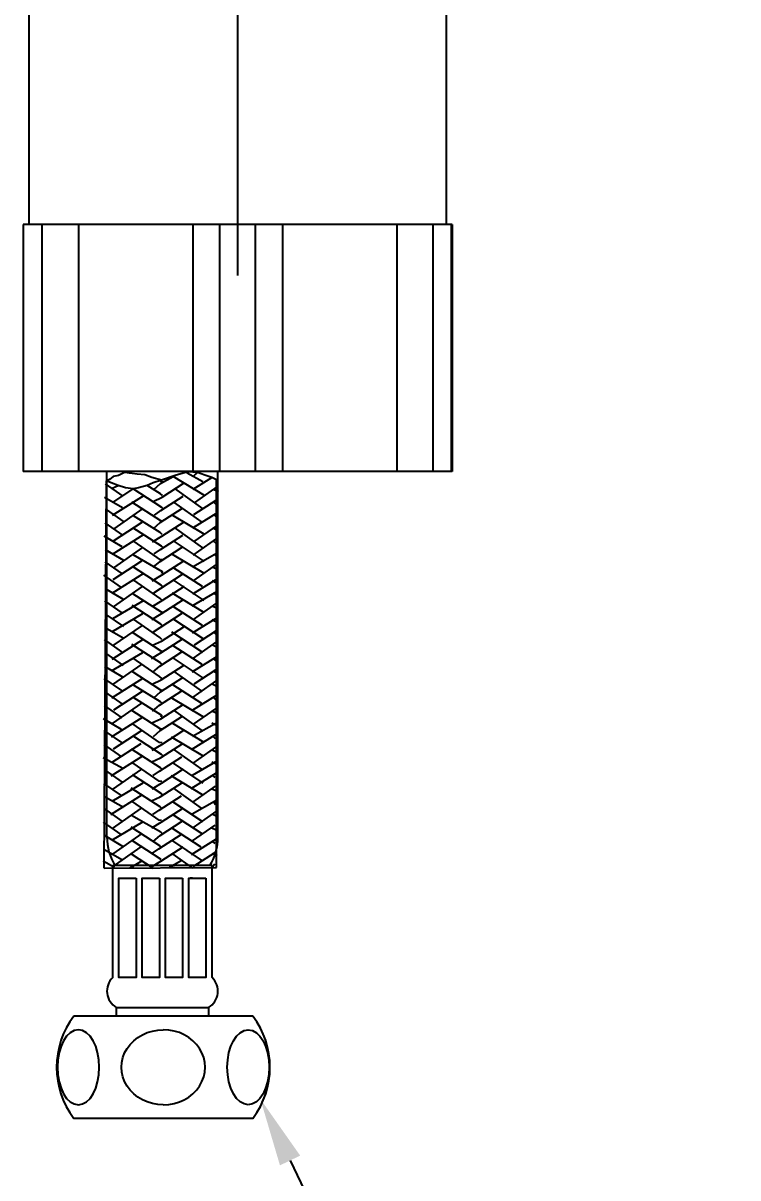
# Model space of a CAD drawing. Header units: millimetres. Extents: x 3817 to 4149, y 28263 to 28669.
# Drawn here: x 3945.9 to 4029.6, y 28331 to 28466.3 of the extents above; entities that cross this region are included whole.
import ezdxf
from ezdxf import colors
from ezdxf.entities.mleader import LeaderData, LeaderLine
from ezdxf.lldxf.tags import DXFTag
from ezdxf.math import Vec2, Vec3

# ---------------------------------------------------------------- set-up
doc = ezdxf.new("R2010")
doc.units = ezdxf.units.MM
doc.styles.get("Standard").update_dxf_attribs({"font": ''})
doc.styles.get('Standard').set_extended_font_data('SimSun')
tags = doc.linetypes.add('New Line14', pattern=[50.6, 31.7, -6.3, 6.3, -6.3]).pattern_tags.tags
tags[10:11] = [DXFTag(74, 4), DXFTag(75, 0), DXFTag(340, '0'), DXFTag(46, 1.0), DXFTag(50, 0.0), DXFTag(44, 0.0), DXFTag(45, 0.0)]
tags[8:9] = [DXFTag(74, 4), DXFTag(75, 0), DXFTag(340, '0'), DXFTag(46, 1.0), DXFTag(50, 0.0), DXFTag(44, 0.0), DXFTag(45, 0.0)]
tags[6:7] = [DXFTag(74, 4), DXFTag(75, 0), DXFTag(340, '0'), DXFTag(46, 1.0), DXFTag(50, 0.0), DXFTag(44, 0.0), DXFTag(45, 0.0)]
tags[4:5] = [DXFTag(74, 4), DXFTag(75, 0), DXFTag(340, '0'), DXFTag(46, 1.0), DXFTag(50, 0.0), DXFTag(44, 0.0), DXFTag(45, 0.0)]

msp = doc.modelspace()

# ---------------------------------------------------------------- linework, layer by layer
at = {"linetype": 'New Line14'}
msp.add_open_spline([(3971.06, 28506.81), (3971.06, 28506.81), (3971.06, 28436.73), (3971.06, 28436.73)], degree=3, dxfattribs=at)
for points in [[(3946.63, 28442.72), (3946.63, 28442.72), (3946.63, 28473.19), (3946.63, 28473.19)], [(3995.5, 28473.19), (3995.5, 28473.19), (3995.5, 28442.72), (3995.5, 28442.72)], [(3996.2, 28442.72), (3996.2, 28442.72), (3945.93, 28442.72), (3945.93, 28442.72)], [(3945.93, 28442.72), (3945.93, 28442.72), (3945.93, 28413.75), (3945.93, 28413.75)], [(3945.99, 28413.75), (3945.99, 28413.75), (3945.99, 28442.72), (3945.99, 28442.72)], [(3948.17, 28413.75), (3948.17, 28413.75), (3948.17, 28442.72), (3948.17, 28442.72)], [(3952.4, 28442.72), (3952.4, 28442.72), (3952.4, 28413.75), (3952.4, 28413.75)], [(3965.81, 28442.72), (3965.81, 28442.72), (3965.81, 28413.75), (3965.81, 28413.75)], [(3968.97, 28413.75), (3968.97, 28413.75), (3968.97, 28442.72), (3968.97, 28442.72)], [(3973.14, 28413.75), (3973.14, 28413.75), (3973.14, 28442.72), (3973.14, 28442.72)], [(3976.3, 28442.72), (3976.3, 28442.72), (3976.3, 28413.75), (3976.3, 28413.75)], [(3989.72, 28442.72), (3989.72, 28442.72), (3989.72, 28413.75), (3989.72, 28413.75)], [(3993.95, 28413.75), (3993.95, 28413.75), (3993.95, 28442.72), (3993.95, 28442.72)], [(3996.12, 28413.75), (3996.12, 28413.75), (3996.12, 28442.72), (3996.12, 28442.72)], [(3996.2, 28442.72), (3996.2, 28442.72), (3996.2, 28413.75), (3996.2, 28413.75)], [(3996.2, 28413.75), (3996.2, 28413.75), (3945.93, 28413.75), (3945.93, 28413.75)], [(3955.75, 28370.93), (3955.75, 28370.93), (3955.75, 28413.75), (3955.75, 28413.75)], [(3966.99, 28412.56), (3966.99, 28412.56), (3965.13, 28413.57), (3965.13, 28413.57)], [(3965.97, 28413.28), (3965.97, 28413.28), (3966.37, 28413.63), (3966.37, 28413.63)], [(3968.74, 28370.93), (3968.74, 28370.93), (3968.74, 28413.75), (3968.74, 28413.75)], [(3955.41, 28367.29), (3955.41, 28367.29), (3955.71, 28412.68), (3955.71, 28412.68)], [(3957.65, 28410.87), (3957.65, 28410.87), (3955.6, 28412.3), (3955.6, 28412.3)], [(3956.38, 28411.81), (3956.38, 28411.81), (3957.08, 28412.13), (3957.08, 28412.13)], [(3967.16, 28410.96), (3967.16, 28410.96), (3963.49, 28413.17), (3963.49, 28413.17)], [(3965.84, 28411.7), (3965.84, 28411.7), (3968.04, 28413.04), (3968.04, 28413.04)], [(3966.01, 28410.1), (3966.01, 28410.1), (3968.66, 28411.97), (3968.66, 28411.97)], [(3968.58, 28367.35), (3968.58, 28367.35), (3968.58, 28412.77), (3968.58, 28412.77)], [(3957.58, 28409.49), (3957.58, 28409.49), (3955.47, 28410.73), (3955.47, 28410.73)], [(3956.42, 28408.63), (3956.42, 28408.63), (3960.13, 28410.98), (3960.13, 28410.98)], [(3956.55, 28410.2), (3956.55, 28410.2), (3958.81, 28411.73), (3958.81, 28411.73)], [(3967.03, 28409.38), (3967.03, 28409.38), (3963.71, 28411.75), (3963.71, 28411.75)], [(3968.8, 28411.36), (3968.8, 28411.36), (3968.26, 28411.62), (3968.26, 28411.62)], [(3957.75, 28407.88), (3957.75, 28407.88), (3955.69, 28409.31), (3955.69, 28409.31)], [(3956.59, 28407.03), (3956.59, 28407.03), (3960, 28409.41), (3960, 28409.41)], [(3966.91, 28407.81), (3966.91, 28407.81), (3963.58, 28410.18), (3963.58, 28410.18)], [(3965.93, 28408.72), (3965.93, 28408.72), (3968.54, 28410.4), (3968.54, 28410.4)], [(3968.67, 28409.79), (3968.67, 28409.79), (3968.19, 28410.24), (3968.19, 28410.24)], [(3956.52, 28405.65), (3956.52, 28405.65), (3959.87, 28407.83), (3959.87, 28407.83)], [(3967.13, 28406.4), (3967.13, 28406.4), (3963.45, 28408.61), (3963.45, 28408.61)], [(3965.8, 28407.15), (3965.8, 28407.15), (3968.76, 28408.99), (3968.76, 28408.99)], [(3968.6, 28408.41), (3968.6, 28408.41), (3968.36, 28408.64), (3968.36, 28408.64)], [(3957.62, 28406.31), (3957.62, 28406.31), (3955.56, 28407.74), (3955.56, 28407.74)], [(3967, 28404.83), (3967, 28404.83), (3963.68, 28407.19), (3963.68, 28407.19)], [(3965.97, 28405.54), (3965.97, 28405.54), (3968.63, 28407.41), (3968.63, 28407.41)], [(3968.77, 28406.8), (3968.77, 28406.8), (3968.23, 28407.06), (3968.23, 28407.06)], [(3957.54, 28404.93), (3957.54, 28404.93), (3955.44, 28406.17), (3955.44, 28406.17)], [(3956.39, 28404.07), (3956.39, 28404.07), (3960.1, 28406.42), (3960.1, 28406.42)], [(3967.17, 28403.22), (3967.17, 28403.22), (3963.55, 28405.62), (3963.55, 28405.62)], [(3965.84, 28403.97), (3965.84, 28403.97), (3968.5, 28405.84), (3968.5, 28405.84)], [(3968.64, 28405.23), (3968.64, 28405.23), (3968.15, 28405.68), (3968.15, 28405.68)], [(3957.71, 28403.33), (3957.71, 28403.33), (3955.6, 28404.56), (3955.6, 28404.56)], [(3956.56, 28402.47), (3956.56, 28402.47), (3959.97, 28404.85), (3959.97, 28404.85)], [(3967.09, 28401.84), (3967.09, 28401.84), (3963.42, 28404.05), (3963.42, 28404.05)], [(3965.77, 28402.59), (3965.77, 28402.59), (3968.67, 28404.24), (3968.67, 28404.24)], [(3968.56, 28403.85), (3968.56, 28403.85), (3968.32, 28404.08), (3968.32, 28404.08)], [(3957.58, 28401.75), (3957.58, 28401.75), (3955.53, 28403.18), (3955.53, 28403.18)], [(3956.48, 28401.09), (3956.48, 28401.09), (3959.84, 28403.28), (3959.84, 28403.28)], [(3966.96, 28400.27), (3966.96, 28400.27), (3963.59, 28402.44), (3963.59, 28402.44)], [(3965.94, 28400.98), (3965.94, 28400.98), (3968.6, 28402.85), (3968.6, 28402.85)], [(3968.73, 28402.24), (3968.73, 28402.24), (3968.19, 28402.51), (3968.19, 28402.51)], [(3957.46, 28400.18), (3957.46, 28400.18), (3955.4, 28401.61), (3955.4, 28401.61)], [(3956.35, 28399.52), (3956.35, 28399.52), (3960.06, 28401.86), (3960.06, 28401.86)], [(3967.13, 28398.66), (3967.13, 28398.66), (3963.51, 28401.07), (3963.51, 28401.07)], [(3965.81, 28399.41), (3965.81, 28399.41), (3968.76, 28401.25), (3968.76, 28401.25)], [(3957.68, 28398.77), (3957.68, 28398.77), (3955.57, 28400), (3955.57, 28400)], [(3956.52, 28397.91), (3956.52, 28397.91), (3959.93, 28400.29), (3959.93, 28400.29)], [(3968.6, 28400.67), (3968.6, 28400.67), (3968.06, 28400.93), (3968.06, 28400.93)], [(3957.55, 28397.2), (3957.55, 28397.2), (3955.5, 28398.62), (3955.5, 28398.62)], [(3956.45, 28396.53), (3956.45, 28396.53), (3960.1, 28398.68), (3960.1, 28398.68)], [(3967.06, 28397.28), (3967.06, 28397.28), (3963.38, 28399.49), (3963.38, 28399.49)], [(3965.73, 28398.03), (3965.73, 28398.03), (3968.63, 28399.68), (3968.63, 28399.68)], [(3968.53, 28399.29), (3968.53, 28399.29), (3968.29, 28399.52), (3968.29, 28399.52)], [(3957.72, 28395.59), (3957.72, 28395.59), (3955.66, 28397.02), (3955.66, 28397.02)], [(3956.32, 28394.96), (3956.32, 28394.96), (3959.97, 28397.11), (3959.97, 28397.11)], [(3966.93, 28395.71), (3966.93, 28395.71), (3963.55, 28397.89), (3963.55, 28397.89)], [(3965.9, 28396.42), (3965.9, 28396.42), (3968.56, 28398.3), (3968.56, 28398.3)], [(3968.7, 28397.69), (3968.7, 28397.69), (3968.16, 28397.95), (3968.16, 28397.95)], [(3956.49, 28393.35), (3956.49, 28393.35), (3959.9, 28395.73), (3959.9, 28395.73)], [(3967.1, 28394.1), (3967.1, 28394.1), (3963.48, 28396.51), (3963.48, 28396.51)], [(3965.77, 28394.85), (3965.77, 28394.85), (3968.73, 28396.69), (3968.73, 28396.69)], [(3968.57, 28396.11), (3968.57, 28396.11), (3968.03, 28396.37), (3968.03, 28396.37)], [(3957.64, 28394.21), (3957.64, 28394.21), (3955.54, 28395.45), (3955.54, 28395.45)], [(3966.97, 28392.53), (3966.97, 28392.53), (3963.35, 28394.94), (3963.35, 28394.94)], [(3965.99, 28393.44), (3965.99, 28393.44), (3968.6, 28395.12), (3968.6, 28395.12)], [(3968.49, 28394.73), (3968.49, 28394.73), (3968.25, 28394.96), (3968.25, 28394.96)], [(3957.51, 28392.64), (3957.51, 28392.64), (3955.46, 28394.07), (3955.46, 28394.07)], [(3956.36, 28391.78), (3956.36, 28391.78), (3960.07, 28394.13), (3960.07, 28394.13)], [(3966.89, 28391.15), (3966.89, 28391.15), (3963.52, 28393.33), (3963.52, 28393.33)], [(3965.87, 28391.87), (3965.87, 28391.87), (3968.53, 28393.74), (3968.53, 28393.74)], [(3968.66, 28393.13), (3968.66, 28393.13), (3968.12, 28393.39), (3968.12, 28393.39)], [(3957.68, 28391.03), (3957.68, 28391.03), (3955.63, 28392.46), (3955.63, 28392.46)], [(3956.28, 28390.4), (3956.28, 28390.4), (3959.94, 28392.56), (3959.94, 28392.56)], [(3967.06, 28389.55), (3967.06, 28389.55), (3963.44, 28391.95), (3963.44, 28391.95)], [(3965.74, 28390.29), (3965.74, 28390.29), (3968.69, 28392.13), (3968.69, 28392.13)], [(3968.53, 28391.56), (3968.53, 28391.56), (3968.29, 28391.78), (3968.29, 28391.78)], [(3957.61, 28389.65), (3957.61, 28389.65), (3955.5, 28390.89), (3955.5, 28390.89)], [(3956.45, 28388.79), (3956.45, 28388.79), (3959.86, 28391.17), (3959.86, 28391.17)], [(3966.93, 28387.97), (3966.93, 28387.97), (3963.61, 28390.34), (3963.61, 28390.34)], [(3965.96, 28388.88), (3965.96, 28388.88), (3968.56, 28390.56), (3968.56, 28390.56)], [(3968.7, 28389.95), (3968.7, 28389.95), (3968.22, 28390.4), (3968.22, 28390.4)], [(3957.48, 28388.08), (3957.48, 28388.08), (3955.43, 28389.51), (3955.43, 28389.51)], [(3956.32, 28387.22), (3956.32, 28387.22), (3960.03, 28389.57), (3960.03, 28389.57)], [(3965.83, 28387.31), (3965.83, 28387.31), (3968.49, 28389.18), (3968.49, 28389.18)], [(3957.65, 28386.47), (3957.65, 28386.47), (3955.59, 28387.9), (3955.59, 28387.9)], [(3956.54, 28385.81), (3956.54, 28385.81), (3959.9, 28388), (3959.9, 28388)], [(3966.86, 28386.59), (3966.86, 28386.59), (3963.48, 28388.77), (3963.48, 28388.77)], [(3965.7, 28385.74), (3965.7, 28385.74), (3968.66, 28387.57), (3968.66, 28387.57)], [(3968.63, 28388.57), (3968.63, 28388.57), (3968.09, 28388.83), (3968.09, 28388.83)], [(3957.52, 28384.9), (3957.52, 28384.9), (3955.47, 28386.33), (3955.47, 28386.33)], [(3956.42, 28384.24), (3956.42, 28384.24), (3959.83, 28386.62), (3959.83, 28386.62)], [(3967.03, 28384.99), (3967.03, 28384.99), (3963.35, 28387.2), (3963.35, 28387.2)], [(3968.5, 28387), (3968.5, 28387), (3968.26, 28387.22), (3968.26, 28387.22)], [(3956.29, 28382.66), (3956.29, 28382.66), (3960, 28385.01), (3960, 28385.01)], [(3966.9, 28383.42), (3966.9, 28383.42), (3963.58, 28385.78), (3963.58, 28385.78)], [(3965.87, 28384.13), (3965.87, 28384.13), (3968.53, 28386), (3968.53, 28386)], [(3968.67, 28385.39), (3968.67, 28385.39), (3968.13, 28385.65), (3968.13, 28385.65)], [(3957.44, 28383.52), (3957.44, 28383.52), (3955.34, 28384.76), (3955.34, 28384.76)], [(3967.12, 28382), (3967.12, 28382), (3963.45, 28384.21), (3963.45, 28384.21)], [(3965.79, 28382.75), (3965.79, 28382.75), (3968.7, 28384.4), (3968.7, 28384.4)], [(3968.59, 28384.01), (3968.59, 28384.01), (3968.05, 28384.27), (3968.05, 28384.27)], [(3957.61, 28381.92), (3957.61, 28381.92), (3955.56, 28383.34), (3955.56, 28383.34)], [(3956.51, 28381.25), (3956.51, 28381.25), (3959.87, 28383.44), (3959.87, 28383.44)], [(3966.99, 28380.43), (3966.99, 28380.43), (3963.32, 28382.64), (3963.32, 28382.64)], [(3965.67, 28381.18), (3965.67, 28381.18), (3968.62, 28383.02), (3968.62, 28383.02)], [(3968.46, 28382.44), (3968.46, 28382.44), (3968.22, 28382.67), (3968.22, 28382.67)], [(3957.48, 28380.34), (3957.48, 28380.34), (3955.43, 28381.77), (3955.43, 28381.77)], [(3956.38, 28379.68), (3956.38, 28379.68), (3959.74, 28381.87), (3959.74, 28381.87)], [(3966.86, 28378.86), (3966.86, 28378.86), (3963.54, 28381.23), (3963.54, 28381.23)], [(3965.83, 28379.57), (3965.83, 28379.57), (3968.49, 28381.44), (3968.49, 28381.44)], [(3968.63, 28380.83), (3968.63, 28380.83), (3968.09, 28381.1), (3968.09, 28381.1)], [(3957.7, 28378.93), (3957.7, 28378.93), (3955.3, 28380.2), (3955.3, 28380.2)], [(3956.25, 28378.11), (3956.25, 28378.11), (3959.96, 28380.45), (3959.96, 28380.45)], [(3967.03, 28377.25), (3967.03, 28377.25), (3963.41, 28379.65), (3963.41, 28379.65)], [(3965.76, 28378.19), (3965.76, 28378.19), (3968.66, 28379.84), (3968.66, 28379.84)], [(3968.56, 28379.45), (3968.56, 28379.45), (3968.02, 28379.71), (3968.02, 28379.71)], [(3957.58, 28377.36), (3957.58, 28377.36), (3955.52, 28378.79), (3955.52, 28378.79)], [(3956.42, 28376.5), (3956.42, 28376.5), (3959.83, 28378.88), (3959.83, 28378.88)], [(3966.96, 28375.87), (3966.96, 28375.87), (3963.28, 28378.08), (3963.28, 28378.08)], [(3965.63, 28376.62), (3965.63, 28376.62), (3968.59, 28378.46), (3968.59, 28378.46)], [(3968.43, 28377.88), (3968.43, 28377.88), (3968.19, 28378.11), (3968.19, 28378.11)], [(3957.45, 28375.78), (3957.45, 28375.78), (3955.4, 28377.21), (3955.4, 28377.21)], [(3956.35, 28375.12), (3956.35, 28375.12), (3960, 28377.27), (3960, 28377.27)], [(3965.8, 28375.01), (3965.8, 28375.01), (3968.46, 28376.89), (3968.46, 28376.89)], [(3957.67, 28374.37), (3957.67, 28374.37), (3955.56, 28375.61), (3955.56, 28375.61)], [(3956.22, 28373.55), (3956.22, 28373.55), (3959.93, 28375.89), (3959.93, 28375.89)], [(3966.83, 28374.3), (3966.83, 28374.3), (3963.51, 28376.67), (3963.51, 28376.67)], [(3968.6, 28376.28), (3968.6, 28376.28), (3968.06, 28376.54), (3968.06, 28376.54)], [(3957.54, 28372.8), (3957.54, 28372.8), (3955.49, 28374.23), (3955.49, 28374.23)], [(3956.39, 28371.94), (3956.39, 28371.94), (3959.8, 28374.32), (3959.8, 28374.32)], [(3966.99, 28372.69), (3966.99, 28372.69), (3963.38, 28375.1), (3963.38, 28375.1)], [(3965.72, 28373.63), (3965.72, 28373.63), (3968.63, 28375.28), (3968.63, 28375.28)], [(3968.47, 28374.7), (3968.47, 28374.7), (3968.28, 28375.12), (3968.28, 28375.12)], [(3957.41, 28371.23), (3957.41, 28371.23), (3955.36, 28372.66), (3955.36, 28372.66)], [(3956.31, 28370.56), (3956.31, 28370.56), (3959.97, 28372.72), (3959.97, 28372.72)], [(3966.92, 28371.31), (3966.92, 28371.31), (3963.54, 28373.49), (3963.54, 28373.49)], [(3965.89, 28372.03), (3965.89, 28372.03), (3968.55, 28373.9), (3968.55, 28373.9)], [(3968.69, 28373.29), (3968.69, 28373.29), (3968.15, 28373.55), (3968.15, 28373.55)], [(3956.48, 28368.95), (3956.48, 28368.95), (3959.89, 28371.34), (3959.89, 28371.34)], [(3966.79, 28369.74), (3966.79, 28369.74), (3963.42, 28371.92), (3963.42, 28371.92)], [(3965.76, 28370.46), (3965.76, 28370.46), (3968.42, 28372.33), (3968.42, 28372.33)], [(3968.56, 28371.72), (3968.56, 28371.72), (3968.02, 28371.98), (3968.02, 28371.98)], [(3957.63, 28369.81), (3957.63, 28369.81), (3955.53, 28371.05), (3955.53, 28371.05)], [(3955.75, 28370.93), (3955.75, 28369.75), (3956.07, 28368.6), (3956.68, 28367.59)], [(3962.11, 28368.3), (3962.11, 28368.3), (3958.74, 28370.48), (3958.74, 28370.48)], [(3966.96, 28368.14), (3966.96, 28368.14), (3963.34, 28370.54), (3963.34, 28370.54)], [(3965.64, 28368.88), (3965.64, 28368.88), (3968.59, 28370.72), (3968.59, 28370.72)], [(3967.82, 28367.59), (3968.42, 28368.6), (3968.74, 28369.75), (3968.74, 28370.93)], [(3968.43, 28370.15), (3968.43, 28370.15), (3968.19, 28370.37), (3968.19, 28370.37)], [(3957.5, 28368.24), (3957.5, 28368.24), (3955.4, 28369.48), (3955.4, 28369.48)], [(3956.35, 28367.38), (3956.35, 28367.38), (3959.76, 28369.76), (3959.76, 28369.76)], [(3961.2, 28367.22), (3961.2, 28367.22), (3958.61, 28368.91), (3958.61, 28368.91)], [(3965.8, 28367.28), (3965.8, 28367.28), (3963.51, 28368.93), (3963.51, 28368.93)], [(3965.86, 28367.47), (3965.86, 28367.47), (3968.46, 28369.15), (3968.46, 28369.15)], [(3968.65, 28368.73), (3968.65, 28368.73), (3968.12, 28368.99), (3968.12, 28368.99)], [(3956.65, 28367.35), (3956.65, 28367.35), (3955.32, 28368.1), (3955.32, 28368.1)], [(3955.41, 28367.29), (3955.41, 28367.29), (3968.58, 28367.35), (3968.58, 28367.35)], [(3956.43, 28354.45), (3956.43, 28354.45), (3956.43, 28367.59), (3956.43, 28367.59)], [(3968.07, 28367.59), (3968.07, 28367.59), (3956.43, 28367.59), (3956.43, 28367.59)], [(3958.48, 28367.33), (3958.48, 28367.33), (3959.93, 28368.16), (3959.93, 28368.16)], [(3958.78, 28367.3), (3958.78, 28367.3), (3958.83, 28367.49), (3958.83, 28367.49)], [(3963.08, 28367.4), (3963.08, 28367.4), (3964.54, 28368.22), (3964.54, 28368.22)], [(3963.68, 28367.33), (3963.68, 28367.33), (3963.38, 28367.36), (3963.38, 28367.36)], [(3967.93, 28367.23), (3967.93, 28367.23), (3968.39, 28367.77), (3968.39, 28367.77)], [(3968.28, 28367.39), (3968.28, 28367.39), (3967.99, 28367.42), (3967.99, 28367.42)], [(3968.07, 28354.45), (3968.07, 28354.45), (3968.07, 28367.59), (3968.07, 28367.59)], [(3965.78, 28366.09), (3965.78, 28366.09), (3965.49, 28366.12), (3965.49, 28366.12)], [(3951.86, 28349.93), (3949.19, 28346.38), (3949.19, 28341.5), (3951.86, 28337.95)], [(3972.84, 28349.93), (3972.84, 28349.93), (3951.86, 28349.93), (3951.86, 28349.93)], [(3956.85, 28350.96), (3956.85, 28350.96), (3956.85, 28349.96), (3956.85, 28349.96)], [(3956.85, 28350.96), (3956.85, 28350.96), (3967.65, 28350.96), (3967.65, 28350.96)], [(3967.65, 28350.96), (3967.65, 28350.96), (3967.65, 28349.96), (3967.65, 28349.96)], [(3972.84, 28349.93), (3972.84, 28349.93), (3972.84, 28349.93), (3972.84, 28349.93)], [(3972.84, 28337.95), (3975.51, 28341.5), (3975.51, 28346.38), (3972.84, 28349.93)], [(3972.84, 28337.95), (3972.84, 28337.95), (3951.86, 28337.95), (3951.86, 28337.95)], [(3972.84, 28337.95), (3972.84, 28337.95), (3972.84, 28337.95), (3972.84, 28337.95)]]:
    msp.add_open_spline(points, degree=3)
for points, knots in [([(3968.58, 28412.77), (3968.58, 28412.77), (3968.04, 28413.04), (3968.04, 28413.04), (3968.04, 28413.04), (3968.04, 28413.04), (3967.21, 28413.33), (3967.21, 28413.33), (3967.21, 28413.33), (3967.21, 28413.33), (3966.37, 28413.63), (3966.37, 28413.63), (3966.37, 28413.63), (3966.37, 28413.63), (3966.07, 28413.66), (3966.07, 28413.66), (3966.07, 28413.66), (3966.07, 28413.66), (3965.48, 28413.73), (3965.48, 28413.73), (3965.48, 28413.73), (3965.48, 28413.73), (3964.83, 28413.61), (3964.83, 28413.61), (3964.83, 28413.61), (3964.83, 28413.61), (3963.84, 28413.33), (3963.84, 28413.33), (3963.84, 28413.33), (3963.84, 28413.33), (3962.14, 28412.73), (3962.14, 28412.73), (3962.14, 28412.73), (3962.14, 28412.73), (3961.15, 28412.45), (3961.15, 28412.45), (3961.15, 28412.45), (3961.15, 28412.45), (3960.45, 28412.13), (3960.45, 28412.13), (3960.45, 28412.13), (3960.45, 28412.13), (3959.45, 28411.85), (3959.45, 28411.85), (3959.45, 28411.85), (3959.45, 28411.85), (3958.81, 28411.73), (3958.81, 28411.73), (3958.81, 28411.73), (3958.81, 28411.73), (3958.22, 28411.8), (3958.22, 28411.8), (3958.22, 28411.8), (3958.22, 28411.8), (3957.92, 28411.83), (3957.92, 28411.83), (3957.92, 28411.83), (3957.92, 28411.83), (3957.08, 28412.13), (3957.08, 28412.13), (3957.08, 28412.13), (3957.08, 28412.13), (3956.25, 28412.42), (3956.25, 28412.42), (3956.25, 28412.42), (3956.25, 28412.42), (3955.71, 28412.68), (3955.71, 28412.68)], [0, 0, 0, 0, 0.058824, 0.058824, 0.058824, 0.058824, 0.117647, 0.117647, 0.117647, 0.117647, 0.176471, 0.176471, 0.176471, 0.176471, 0.235294, 0.235294, 0.235294, 0.235294, 0.294118, 0.294118, 0.294118, 0.294118, 0.352941, 0.352941, 0.352941, 0.352941, 0.411765, 0.411765, 0.411765, 0.411765, 0.470588, 0.470588, 0.470588, 0.470588, 0.529412, 0.529412, 0.529412, 0.529412, 0.588235, 0.588235, 0.588235, 0.588235, 0.647059, 0.647059, 0.647059, 0.647059, 0.705882, 0.705882, 0.705882, 0.705882, 0.764706, 0.764706, 0.764706, 0.764706, 0.823529, 0.823529, 0.823529, 0.823529, 0.882353, 0.882353, 0.882353, 0.882353, 0.941176, 0.941176, 0.941176, 0.941176, 1, 1, 1, 1]), ([(3962.14, 28412.73), (3962.14, 28412.73), (3961.01, 28413.06), (3961.01, 28413.06), (3961.01, 28413.06), (3961.01, 28413.06), (3960.18, 28413.35), (3960.18, 28413.35), (3960.18, 28413.35), (3960.18, 28413.35), (3959.29, 28413.46), (3959.29, 28413.46), (3959.29, 28413.46), (3959.29, 28413.46), (3958.69, 28413.53), (3958.69, 28413.53), (3958.69, 28413.53), (3958.69, 28413.53), (3958.4, 28413.56), (3958.4, 28413.56), (3958.4, 28413.56), (3958.4, 28413.56), (3958.1, 28413.6), (3958.1, 28413.6), (3958.1, 28413.6), (3958.1, 28413.6), (3957.8, 28413.63), (3957.8, 28413.63), (3957.8, 28413.63), (3957.8, 28413.63), (3957.1, 28413.31), (3957.1, 28413.31), (3957.1, 28413.31), (3957.1, 28413.31), (3956.46, 28413.19), (3956.46, 28413.19), (3956.46, 28413.19), (3956.46, 28413.19), (3956.06, 28412.84), (3956.06, 28412.84), (3956.06, 28412.84), (3956.06, 28412.84), (3955.71, 28412.68), (3955.71, 28412.68)], [0, 0, 0, 0, 0.090909, 0.090909, 0.090909, 0.090909, 0.181818, 0.181818, 0.181818, 0.181818, 0.272727, 0.272727, 0.272727, 0.272727, 0.363636, 0.363636, 0.363636, 0.363636, 0.454545, 0.454545, 0.454545, 0.454545, 0.545455, 0.545455, 0.545455, 0.545455, 0.636364, 0.636364, 0.636364, 0.636364, 0.727273, 0.727273, 0.727273, 0.727273, 0.818182, 0.818182, 0.818182, 0.818182, 0.909091, 0.909091, 0.909091, 0.909091, 1, 1, 1, 1]), ([(3962.26, 28410.93), (3962.26, 28410.93), (3962.02, 28411.16), (3962.02, 28411.16), (3962.02, 28411.16), (3962.02, 28411.16), (3960.45, 28412.13), (3960.45, 28412.13)], [0, 0, 0, 0, 0.5, 0.5, 0.5, 0.5, 1, 1, 1, 1]), ([(3961.16, 28410.26), (3961.16, 28410.26), (3962.21, 28410.74), (3962.21, 28410.74), (3962.21, 28410.74), (3962.21, 28410.74), (3964.81, 28412.42), (3964.81, 28412.42)], [0, 0, 0, 0, 0.5, 0.5, 0.5, 0.5, 1, 1, 1, 1]), ([(3961.23, 28411.65), (3961.23, 28411.65), (3962.04, 28412.34), (3962.04, 28412.34), (3962.04, 28412.34), (3962.04, 28412.34), (3963.49, 28413.17), (3963.49, 28413.17)], [0, 0, 0, 0, 0.5, 0.5, 0.5, 0.5, 1, 1, 1, 1]), ([(3962.39, 28412.5), (3962.39, 28412.5), (3962.09, 28412.54), (3962.09, 28412.54), (3962.09, 28412.54), (3962.09, 28412.54), (3962.14, 28412.73), (3962.14, 28412.73)], [0, 0, 0, 0, 0.5, 0.5, 0.5, 0.5, 1, 1, 1, 1]), ([(3962.43, 28409.32), (3962.43, 28409.32), (3962.18, 28409.55), (3962.18, 28409.55), (3962.18, 28409.55), (3962.18, 28409.55), (3958.81, 28411.73), (3958.81, 28411.73)], [0, 0, 0, 0, 0.5, 0.5, 0.5, 0.5, 1, 1, 1, 1]), ([(3961.33, 28408.66), (3961.33, 28408.66), (3962.08, 28409.17), (3962.08, 28409.17), (3962.08, 28409.17), (3962.08, 28409.17), (3964.68, 28410.85), (3964.68, 28410.85)], [0, 0, 0, 0, 0.5, 0.5, 0.5, 0.5, 1, 1, 1, 1]), ([(3962.35, 28407.94), (3962.35, 28407.94), (3962.06, 28407.98), (3962.06, 28407.98), (3962.06, 28407.98), (3962.06, 28407.98), (3958.68, 28410.15), (3958.68, 28410.15)], [0, 0, 0, 0, 0.5, 0.5, 0.5, 0.5, 1, 1, 1, 1]), ([(3961.2, 28407.09), (3961.2, 28407.09), (3962, 28407.79), (3962, 28407.79), (3962, 28407.79), (3962, 28407.79), (3964.61, 28409.47), (3964.61, 28409.47)], [0, 0, 0, 0, 0.5, 0.5, 0.5, 0.5, 1, 1, 1, 1]), ([(3962.22, 28406.37), (3962.22, 28406.37), (3961.98, 28406.6), (3961.98, 28406.6), (3961.98, 28406.6), (3961.98, 28406.6), (3958.85, 28408.55), (3958.85, 28408.55)], [0, 0, 0, 0, 0.5, 0.5, 0.5, 0.5, 1, 1, 1, 1]), ([(3961.07, 28405.51), (3961.07, 28405.51), (3962.17, 28406.18), (3962.17, 28406.18), (3962.17, 28406.18), (3962.17, 28406.18), (3964.78, 28407.86), (3964.78, 28407.86)], [0, 0, 0, 0, 0.5, 0.5, 0.5, 0.5, 1, 1, 1, 1]), ([(3962.39, 28404.76), (3962.39, 28404.76), (3962.15, 28404.99), (3962.15, 28404.99), (3962.15, 28404.99), (3962.15, 28404.99), (3958.77, 28407.17), (3958.77, 28407.17)], [0, 0, 0, 0, 0.5, 0.5, 0.5, 0.5, 1, 1, 1, 1]), ([(3962.32, 28403.39), (3962.32, 28403.39), (3962.02, 28403.42), (3962.02, 28403.42), (3962.02, 28403.42), (3962.02, 28403.42), (3958.94, 28405.56), (3958.94, 28405.56)], [0, 0, 0, 0, 0.5, 0.5, 0.5, 0.5, 1, 1, 1, 1]), ([(3961.29, 28404.1), (3961.29, 28404.1), (3962.04, 28404.61), (3962.04, 28404.61), (3962.04, 28404.61), (3962.04, 28404.61), (3964.65, 28406.29), (3964.65, 28406.29)], [0, 0, 0, 0, 0.5, 0.5, 0.5, 0.5, 1, 1, 1, 1]), ([(3962.19, 28401.81), (3962.19, 28401.81), (3962.24, 28402.01), (3962.24, 28402.01), (3962.24, 28402.01), (3962.24, 28402.01), (3958.81, 28403.99), (3958.81, 28403.99)], [0, 0, 0, 0, 0.5, 0.5, 0.5, 0.5, 1, 1, 1, 1]), ([(3961.16, 28402.53), (3961.16, 28402.53), (3961.97, 28403.23), (3961.97, 28403.23), (3961.97, 28403.23), (3961.97, 28403.23), (3964.57, 28404.91), (3964.57, 28404.91)], [0, 0, 0, 0, 0.5, 0.5, 0.5, 0.5, 1, 1, 1, 1]), ([(3962.36, 28400.21), (3962.36, 28400.21), (3962.11, 28400.43), (3962.11, 28400.43), (3962.11, 28400.43), (3962.11, 28400.43), (3958.74, 28402.61), (3958.74, 28402.61)], [0, 0, 0, 0, 0.5, 0.5, 0.5, 0.5, 1, 1, 1, 1]), ([(3961.03, 28400.96), (3961.03, 28400.96), (3962.14, 28401.62), (3962.14, 28401.62), (3962.14, 28401.62), (3962.14, 28401.62), (3964.74, 28403.3), (3964.74, 28403.3)], [0, 0, 0, 0, 0.5, 0.5, 0.5, 0.5, 1, 1, 1, 1]), ([(3961.26, 28399.54), (3961.26, 28399.54), (3962.01, 28400.05), (3962.01, 28400.05), (3962.01, 28400.05), (3962.01, 28400.05), (3964.61, 28401.73), (3964.61, 28401.73)], [0, 0, 0, 0, 0.5, 0.5, 0.5, 0.5, 1, 1, 1, 1]), ([(3962.23, 28398.64), (3962.23, 28398.64), (3961.99, 28398.86), (3961.99, 28398.86), (3961.99, 28398.86), (3961.99, 28398.86), (3958.91, 28401.01), (3958.91, 28401.01)], [0, 0, 0, 0, 0.5, 0.5, 0.5, 0.5, 1, 1, 1, 1]), ([(3961.13, 28397.97), (3961.13, 28397.97), (3962.23, 28398.64), (3962.23, 28398.64), (3962.23, 28398.64), (3962.23, 28398.64), (3964.84, 28400.32), (3964.84, 28400.32)], [0, 0, 0, 0, 0.5, 0.5, 0.5, 0.5, 1, 1, 1, 1]), ([(3962.45, 28397.22), (3962.45, 28397.22), (3962.15, 28397.26), (3962.15, 28397.26), (3962.15, 28397.26), (3962.15, 28397.26), (3958.78, 28399.43), (3958.78, 28399.43)], [0, 0, 0, 0, 0.5, 0.5, 0.5, 0.5, 1, 1, 1, 1]), ([(3961, 28396.4), (3961, 28396.4), (3962.1, 28397.06), (3962.1, 28397.06), (3962.1, 28397.06), (3962.1, 28397.06), (3964.71, 28398.75), (3964.71, 28398.75)], [0, 0, 0, 0, 0.5, 0.5, 0.5, 0.5, 1, 1, 1, 1]), ([(3962.32, 28395.65), (3962.32, 28395.65), (3962.08, 28395.88), (3962.08, 28395.88), (3962.08, 28395.88), (3962.08, 28395.88), (3958.7, 28398.05), (3958.7, 28398.05)], [0, 0, 0, 0, 0.5, 0.5, 0.5, 0.5, 1, 1, 1, 1]), ([(3961.22, 28394.98), (3961.22, 28394.98), (3961.97, 28395.49), (3961.97, 28395.49), (3961.97, 28395.49), (3961.97, 28395.49), (3964.58, 28397.17), (3964.58, 28397.17)], [0, 0, 0, 0, 0.5, 0.5, 0.5, 0.5, 1, 1, 1, 1]), ([(3962.19, 28394.08), (3962.19, 28394.08), (3961.95, 28394.3), (3961.95, 28394.3), (3961.95, 28394.3), (3961.95, 28394.3), (3958.87, 28396.45), (3958.87, 28396.45)], [0, 0, 0, 0, 0.5, 0.5, 0.5, 0.5, 1, 1, 1, 1]), ([(3962.41, 28392.66), (3962.41, 28392.66), (3962.12, 28392.7), (3962.12, 28392.7), (3962.12, 28392.7), (3962.12, 28392.7), (3958.74, 28394.88), (3958.74, 28394.88)], [0, 0, 0, 0, 0.5, 0.5, 0.5, 0.5, 1, 1, 1, 1]), ([(3961.09, 28393.41), (3961.09, 28393.41), (3962.14, 28393.89), (3962.14, 28393.89), (3962.14, 28393.89), (3962.14, 28393.89), (3964.75, 28395.57), (3964.75, 28395.57)], [0, 0, 0, 0, 0.5, 0.5, 0.5, 0.5, 1, 1, 1, 1]), ([(3962.29, 28391.09), (3962.29, 28391.09), (3962.04, 28391.32), (3962.04, 28391.32), (3962.04, 28391.32), (3962.04, 28391.32), (3958.67, 28393.49), (3958.67, 28393.49)], [0, 0, 0, 0, 0.5, 0.5, 0.5, 0.5, 1, 1, 1, 1]), ([(3960.96, 28391.84), (3960.96, 28391.84), (3962.07, 28392.5), (3962.07, 28392.5), (3962.07, 28392.5), (3962.07, 28392.5), (3964.67, 28394.19), (3964.67, 28394.19)], [0, 0, 0, 0, 0.5, 0.5, 0.5, 0.5, 1, 1, 1, 1]), ([(3962.16, 28389.52), (3962.16, 28389.52), (3961.92, 28389.75), (3961.92, 28389.75), (3961.92, 28389.75), (3961.92, 28389.75), (3958.84, 28391.89), (3958.84, 28391.89)], [0, 0, 0, 0, 0.5, 0.5, 0.5, 0.5, 1, 1, 1, 1]), ([(3961.13, 28390.23), (3961.13, 28390.23), (3961.94, 28390.93), (3961.94, 28390.93), (3961.94, 28390.93), (3961.94, 28390.93), (3964.54, 28392.61), (3964.54, 28392.61)], [0, 0, 0, 0, 0.5, 0.5, 0.5, 0.5, 1, 1, 1, 1]), ([(3962.38, 28388.11), (3962.38, 28388.11), (3962.08, 28388.14), (3962.08, 28388.14), (3962.08, 28388.14), (3962.08, 28388.14), (3958.71, 28390.32), (3958.71, 28390.32)], [0, 0, 0, 0, 0.5, 0.5, 0.5, 0.5, 1, 1, 1, 1]), ([(3961.06, 28388.85), (3961.06, 28388.85), (3962.11, 28389.33), (3962.11, 28389.33), (3962.11, 28389.33), (3962.11, 28389.33), (3964.71, 28391.01), (3964.71, 28391.01)], [0, 0, 0, 0, 0.5, 0.5, 0.5, 0.5, 1, 1, 1, 1]), ([(3961.23, 28387.25), (3961.23, 28387.25), (3962.03, 28387.95), (3962.03, 28387.95), (3962.03, 28387.95), (3962.03, 28387.95), (3964.64, 28389.63), (3964.64, 28389.63)], [0, 0, 0, 0, 0.5, 0.5, 0.5, 0.5, 1, 1, 1, 1]), ([(3962.25, 28386.53), (3962.25, 28386.53), (3962.01, 28386.76), (3962.01, 28386.76), (3962.01, 28386.76), (3962.01, 28386.76), (3958.88, 28388.71), (3958.88, 28388.71)], [0, 0, 0, 0, 0.5, 0.5, 0.5, 0.5, 1, 1, 1, 1]), ([(3961.1, 28385.67), (3961.1, 28385.67), (3961.9, 28386.38), (3961.9, 28386.38), (3961.9, 28386.38), (3961.9, 28386.38), (3964.51, 28388.06), (3964.51, 28388.06)], [0, 0, 0, 0, 0.5, 0.5, 0.5, 0.5, 1, 1, 1, 1]), ([(3962.12, 28384.96), (3962.12, 28384.96), (3962.18, 28385.15), (3962.18, 28385.15), (3962.18, 28385.15), (3962.18, 28385.15), (3958.8, 28387.33), (3958.8, 28387.33)], [0, 0, 0, 0, 0.5, 0.5, 0.5, 0.5, 1, 1, 1, 1]), ([(3961.02, 28384.3), (3961.02, 28384.3), (3962.07, 28384.77), (3962.07, 28384.77), (3962.07, 28384.77), (3962.07, 28384.77), (3964.68, 28386.45), (3964.68, 28386.45)], [0, 0, 0, 0, 0.5, 0.5, 0.5, 0.5, 1, 1, 1, 1]), ([(3962.34, 28383.55), (3962.34, 28383.55), (3962.05, 28383.58), (3962.05, 28383.58), (3962.05, 28383.58), (3962.05, 28383.58), (3958.67, 28385.76), (3958.67, 28385.76)], [0, 0, 0, 0, 0.5, 0.5, 0.5, 0.5, 1, 1, 1, 1]), ([(3961.19, 28382.69), (3961.19, 28382.69), (3962, 28383.39), (3962, 28383.39), (3962, 28383.39), (3962, 28383.39), (3964.6, 28385.07), (3964.6, 28385.07)], [0, 0, 0, 0, 0.5, 0.5, 0.5, 0.5, 1, 1, 1, 1]), ([(3962.22, 28381.98), (3962.22, 28381.98), (3961.92, 28382.01), (3961.92, 28382.01), (3961.92, 28382.01), (3961.92, 28382.01), (3958.84, 28384.15), (3958.84, 28384.15)], [0, 0, 0, 0, 0.5, 0.5, 0.5, 0.5, 1, 1, 1, 1]), ([(3961.06, 28381.12), (3961.06, 28381.12), (3962.16, 28381.78), (3962.16, 28381.78), (3962.16, 28381.78), (3962.16, 28381.78), (3964.77, 28383.46), (3964.77, 28383.46)], [0, 0, 0, 0, 0.5, 0.5, 0.5, 0.5, 1, 1, 1, 1]), ([(3962.38, 28380.37), (3962.38, 28380.37), (3962.14, 28380.59), (3962.14, 28380.59), (3962.14, 28380.59), (3962.14, 28380.59), (3958.77, 28382.77), (3958.77, 28382.77)], [0, 0, 0, 0, 0.5, 0.5, 0.5, 0.5, 1, 1, 1, 1]), ([(3962.26, 28378.8), (3962.26, 28378.8), (3962.01, 28379.02), (3962.01, 28379.02), (3962.01, 28379.02), (3962.01, 28379.02), (3958.64, 28381.2), (3958.64, 28381.2)], [0, 0, 0, 0, 0.5, 0.5, 0.5, 0.5, 1, 1, 1, 1]), ([(3960.99, 28379.74), (3960.99, 28379.74), (3962.04, 28380.21), (3962.04, 28380.21), (3962.04, 28380.21), (3962.04, 28380.21), (3964.64, 28381.89), (3964.64, 28381.89)], [0, 0, 0, 0, 0.5, 0.5, 0.5, 0.5, 1, 1, 1, 1]), ([(3962.18, 28377.42), (3962.18, 28377.42), (3961.88, 28377.45), (3961.88, 28377.45), (3961.88, 28377.45), (3961.88, 28377.45), (3958.81, 28379.59), (3958.81, 28379.59)], [0, 0, 0, 0, 0.5, 0.5, 0.5, 0.5, 1, 1, 1, 1]), ([(3961.15, 28378.13), (3961.15, 28378.13), (3961.91, 28378.64), (3961.91, 28378.64), (3961.91, 28378.64), (3961.91, 28378.64), (3964.51, 28380.32), (3964.51, 28380.32)], [0, 0, 0, 0, 0.5, 0.5, 0.5, 0.5, 1, 1, 1, 1]), ([(3962.35, 28375.81), (3962.35, 28375.81), (3962.11, 28376.04), (3962.11, 28376.04), (3962.11, 28376.04), (3962.11, 28376.04), (3958.73, 28378.21), (3958.73, 28378.21)], [0, 0, 0, 0, 0.5, 0.5, 0.5, 0.5, 1, 1, 1, 1]), ([(3961.03, 28376.56), (3961.03, 28376.56), (3962.13, 28377.22), (3962.13, 28377.22), (3962.13, 28377.22), (3962.13, 28377.22), (3964.73, 28378.91), (3964.73, 28378.91)], [0, 0, 0, 0, 0.5, 0.5, 0.5, 0.5, 1, 1, 1, 1]), ([(3960.95, 28375.18), (3960.95, 28375.18), (3962, 28375.65), (3962, 28375.65), (3962, 28375.65), (3962, 28375.65), (3964.61, 28377.33), (3964.61, 28377.33)], [0, 0, 0, 0, 0.5, 0.5, 0.5, 0.5, 1, 1, 1, 1]), ([(3962.22, 28374.24), (3962.22, 28374.24), (3961.98, 28374.46), (3961.98, 28374.46), (3961.98, 28374.46), (3961.98, 28374.46), (3958.6, 28376.64), (3958.6, 28376.64)], [0, 0, 0, 0, 0.5, 0.5, 0.5, 0.5, 1, 1, 1, 1]), ([(3961.12, 28373.57), (3961.12, 28373.57), (3961.87, 28374.08), (3961.87, 28374.08), (3961.87, 28374.08), (3961.87, 28374.08), (3964.48, 28375.76), (3964.48, 28375.76)], [0, 0, 0, 0, 0.5, 0.5, 0.5, 0.5, 1, 1, 1, 1]), ([(3962.15, 28372.86), (3962.15, 28372.86), (3961.85, 28372.89), (3961.85, 28372.89), (3961.85, 28372.89), (3961.85, 28372.89), (3958.77, 28375.04), (3958.77, 28375.04)], [0, 0, 0, 0, 0.5, 0.5, 0.5, 0.5, 1, 1, 1, 1]), ([(3960.99, 28372), (3960.99, 28372), (3962.09, 28372.67), (3962.09, 28372.67), (3962.09, 28372.67), (3962.09, 28372.67), (3964.7, 28374.35), (3964.7, 28374.35)], [0, 0, 0, 0, 0.5, 0.5, 0.5, 0.5, 1, 1, 1, 1]), ([(3962.31, 28371.25), (3962.31, 28371.25), (3962.07, 28371.48), (3962.07, 28371.48), (3962.07, 28371.48), (3962.07, 28371.48), (3958.64, 28373.46), (3958.64, 28373.46)], [0, 0, 0, 0, 0.5, 0.5, 0.5, 0.5, 1, 1, 1, 1]), ([(3961.16, 28370.39), (3961.16, 28370.39), (3961.97, 28371.09), (3961.97, 28371.09), (3961.97, 28371.09), (3961.97, 28371.09), (3964.57, 28372.78), (3964.57, 28372.78)], [0, 0, 0, 0, 0.5, 0.5, 0.5, 0.5, 1, 1, 1, 1]), ([(3962.19, 28369.68), (3962.19, 28369.68), (3961.94, 28369.91), (3961.94, 28369.91), (3961.94, 28369.91), (3961.94, 28369.91), (3958.57, 28372.08), (3958.57, 28372.08)], [0, 0, 0, 0, 0.5, 0.5, 0.5, 0.5, 1, 1, 1, 1]), ([(3961.08, 28369.02), (3961.08, 28369.02), (3961.84, 28369.52), (3961.84, 28369.52), (3961.84, 28369.52), (3961.84, 28369.52), (3964.44, 28371.2), (3964.44, 28371.2)], [0, 0, 0, 0, 0.5, 0.5, 0.5, 0.5, 1, 1, 1, 1]), ([(3960.96, 28367.44), (3960.96, 28367.44), (3962.06, 28368.11), (3962.06, 28368.11), (3962.06, 28368.11), (3962.06, 28368.11), (3964.66, 28369.79), (3964.66, 28369.79)], [0, 0, 0, 0, 0.5, 0.5, 0.5, 0.5, 1, 1, 1, 1]), ([(3959.16, 28366.09), (3959.16, 28366.09), (3957.16, 28366.09), (3957.16, 28366.09), (3957.16, 28366.09), (3957.16, 28366.09), (3957.16, 28354.45), (3957.16, 28354.45), (3957.16, 28354.45), (3957.16, 28354.45), (3959.16, 28354.45), (3959.16, 28354.45), (3959.16, 28354.45), (3959.16, 28354.45), (3959.16, 28366.09), (3959.16, 28366.09)], [0, 0, 0, 0, 0.25, 0.25, 0.25, 0.25, 0.5, 0.5, 0.5, 0.5, 0.75, 0.75, 0.75, 0.75, 1, 1, 1, 1]), ([(3961.89, 28366.09), (3961.89, 28366.09), (3959.89, 28366.09), (3959.89, 28366.09), (3959.89, 28366.09), (3959.89, 28366.09), (3959.89, 28354.45), (3959.89, 28354.45), (3959.89, 28354.45), (3959.89, 28354.45), (3961.89, 28354.45), (3961.89, 28354.45), (3961.89, 28354.45), (3961.89, 28354.45), (3961.89, 28366.09), (3961.89, 28366.09)], [0, 0, 0, 0, 0.25, 0.25, 0.25, 0.25, 0.5, 0.5, 0.5, 0.5, 0.75, 0.75, 0.75, 0.75, 1, 1, 1, 1]), ([(3964.61, 28366.09), (3964.61, 28366.09), (3962.61, 28366.09), (3962.61, 28366.09), (3962.61, 28366.09), (3962.61, 28366.09), (3962.61, 28354.45), (3962.61, 28354.45), (3962.61, 28354.45), (3962.61, 28354.45), (3964.61, 28354.45), (3964.61, 28354.45), (3964.61, 28354.45), (3964.61, 28354.45), (3964.61, 28366.09), (3964.61, 28366.09)], [0, 0, 0, 0, 0.25, 0.25, 0.25, 0.25, 0.5, 0.5, 0.5, 0.5, 0.75, 0.75, 0.75, 0.75, 1, 1, 1, 1]), ([(3967.34, 28366.09), (3967.34, 28366.09), (3965.34, 28366.09), (3965.34, 28366.09), (3965.34, 28366.09), (3965.34, 28366.09), (3965.34, 28354.45), (3965.34, 28354.45), (3965.34, 28354.45), (3965.34, 28354.45), (3967.34, 28354.45), (3967.34, 28354.45), (3967.34, 28354.45), (3967.34, 28354.45), (3967.34, 28366.09), (3967.34, 28366.09)], [0, 0, 0, 0, 0.25, 0.25, 0.25, 0.25, 0.5, 0.5, 0.5, 0.5, 0.75, 0.75, 0.75, 0.75, 1, 1, 1, 1]), ([(3956.43, 28354.45), (3955.93, 28353.97), (3955.68, 28353.29), (3955.76, 28352.6), (3955.76, 28352.6), (3955.85, 28351.91), (3956.25, 28351.3), (3956.85, 28350.96)], [0, 0, 0, 0, 0.5, 0.5, 0.5, 0.5, 1, 1, 1, 1]), ([(3967.65, 28350.96), (3968.25, 28351.3), (3968.65, 28351.91), (3968.73, 28352.6), (3968.73, 28352.6), (3968.82, 28353.29), (3968.57, 28353.97), (3968.07, 28354.45)], [0, 0, 0, 0, 0.5, 0.5, 0.5, 0.5, 1, 1, 1, 1]), ([(3952.4, 28339.55), (3951.05, 28339.55), (3949.95, 28341.51), (3949.95, 28343.94), (3949.95, 28343.94), (3949.95, 28346.37), (3951.05, 28348.34), (3952.4, 28348.34), (3952.4, 28348.34), (3953.75, 28348.34), (3954.85, 28346.37), (3954.85, 28343.94), (3954.85, 28343.94), (3954.85, 28341.51), (3953.75, 28339.55), (3952.4, 28339.55)], [0, 0, 0, 0, 0.25, 0.25, 0.25, 0.25, 0.5, 0.5, 0.5, 0.5, 0.75, 0.75, 0.75, 0.75, 1, 1, 1, 1]), ([(3962.35, 28339.55), (3960.6, 28339.55), (3958.98, 28340.38), (3958.11, 28341.74), (3958.11, 28341.74), (3957.24, 28343.1), (3957.24, 28344.78), (3958.11, 28346.14), (3958.11, 28346.14), (3958.98, 28347.5), (3960.6, 28348.34), (3962.35, 28348.34)], [0, 0, 0, 0, 0.333333, 0.333333, 0.333333, 0.333333, 0.666667, 0.666667, 0.666667, 0.666667, 1, 1, 1, 1]), ([(3962.35, 28339.55), (3964.1, 28339.55), (3965.72, 28340.38), (3966.59, 28341.74), (3966.59, 28341.74), (3967.46, 28343.1), (3967.46, 28344.78), (3966.59, 28346.14), (3966.59, 28346.14), (3965.72, 28347.5), (3964.1, 28348.34), (3962.35, 28348.34)], [0, 0, 0, 0, 0.333333, 0.333333, 0.333333, 0.333333, 0.666667, 0.666667, 0.666667, 0.666667, 1, 1, 1, 1]), ([(3972.3, 28339.55), (3973.65, 28339.55), (3974.75, 28341.51), (3974.75, 28343.94), (3974.75, 28343.94), (3974.75, 28346.37), (3973.65, 28348.34), (3972.3, 28348.34), (3972.3, 28348.34), (3970.95, 28348.34), (3969.85, 28346.37), (3969.85, 28343.94), (3969.85, 28343.94), (3969.85, 28341.51), (3970.95, 28339.55), (3972.3, 28339.55)], [0, 0, 0, 0, 0.25, 0.25, 0.25, 0.25, 0.5, 0.5, 0.5, 0.5, 0.75, 0.75, 0.75, 0.75, 1, 1, 1, 1])]:
    msp.add_open_spline(points, degree=3, knots=knots)

# ---------------------------------------------------------------- leaders
ml = msp.add_multileader_mtext('Standard')
ml.set_content('G1/2"', color=256)
ml.set_leader_properties()
ml.build(insert=Vec2(0, 0))
ml.multileader.update_dxf_attribs({"text_right_attachment_type": 6, "dogleg_length": 0.36, "arrow_head_size": 8})
ctx = ml.context
ctx.base_point, ctx.char_height, ctx.arrow_head_size, ctx.landing_gap_size, ctx.plane_origin = Vec3(3996.56, 28321.92), 8, 8, 4, Vec3(3952.44, 28348.41)
ctx.right_attachment = 6
notes = []
notes.append((ctx, [(0, (1, 1, 0), (3982.56, 28321.92), (1, 0), 14, [(0, [(3973.72, 28340.22)], 0, [])])]))
ctx.mtext.insert, ctx.mtext.flow_direction = Vec3(4000.56, 28326.35), 5
for ctx, leaders in notes:
    for number, flags, end, landing, length, lines in leaders:
        leader = LeaderData()
        leader.index, (leader.has_last_leader_line, leader.has_dogleg_vector, leader.attachment_direction) = number, flags
        leader.last_leader_point, leader.dogleg_vector, leader.dogleg_length = Vec3(end), Vec3(landing), length
        for number, points, colour, breaks in lines:
            line = LeaderLine()
            line.index, line.vertices, line.color, line.breaks = number, Vec3.list(points), colors.encode_raw_color(colour), breaks
            leader.lines.append(line)
        ctx.leaders.append(leader)

doc.saveas('drawing.dxf')
